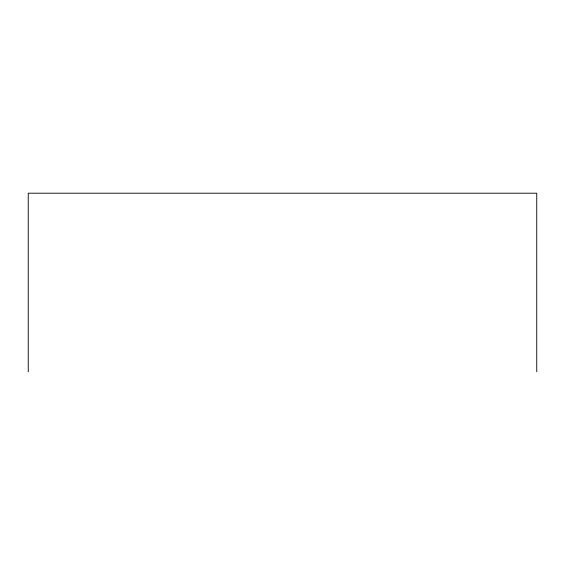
<?xml version="1.0" encoding="UTF-8"?>
<svg xmlns="http://www.w3.org/2000/svg" width="565" height="565" viewBox="0 0 565 565"><rect width="100%" height="100%" fill="white"/><g stroke="black" fill="none" stroke-linecap="round" stroke-linejoin="round"><path stroke-width="0.85" d="M536.75 371.791L536.75 193.209L28.25 193.209L28.25 371.791"/></g></svg>
